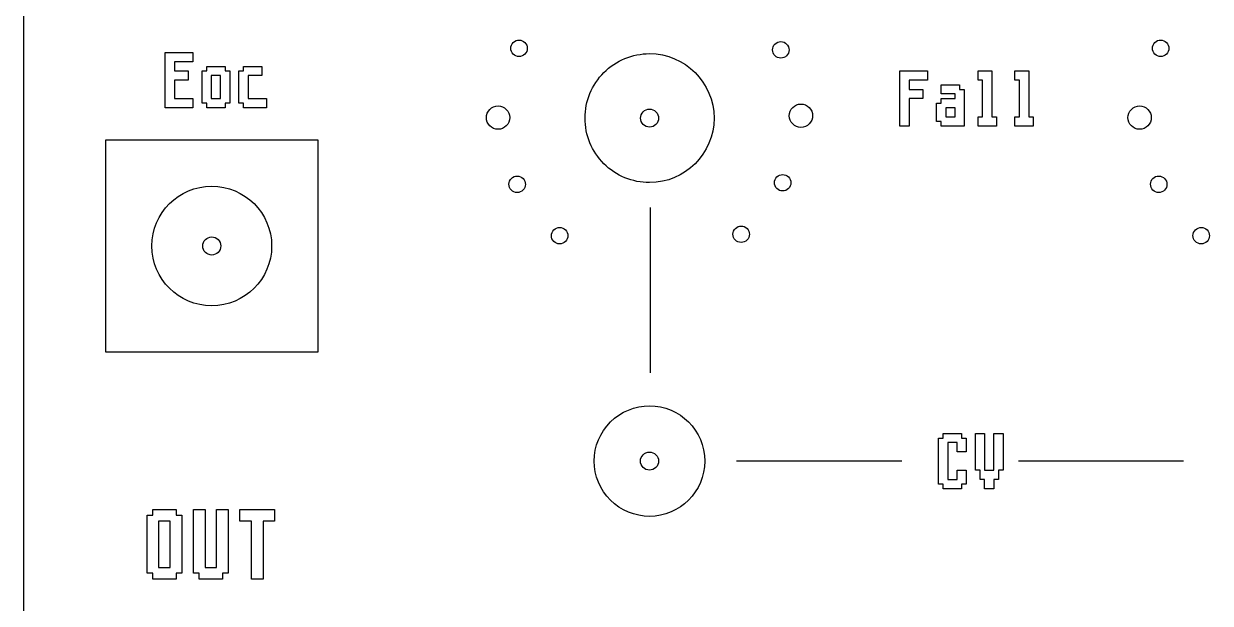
# Model space of a CAD drawing. Extents: x 0 to 101, y 9 to 137.
# Drawn here: x 0.2 to 63.3, y 43.1 to 74 of the extents above; entities that cross this region are included whole.
import ezdxf

# ---------------------------------------------------------------- set-up
doc = ezdxf.new("R2010")
doc.units = 0
doc.layers.add('Calque_1', color=7, linetype='CONTINUOUS')

msp = doc.modelspace()

# ---------------------------------------------------------------- linework, layer by layer
at = {"layer": 'Calque_1', "color": 7}
for p, q in [((0.161084, 8.727696), (0.161084, 136.906207)), ((7.695851, 70.985273), (7.695851, 72.45513)), ((7.695851, 72.45513), (8.430778, 72.45513)), ((8.430778, 72.45513), (9.165708, 72.45513)), ((9.165708, 72.45513), (9.165708, 72.210155)), ((9.165708, 72.210155), (9.165708, 71.965178)), ((26.217882, 72.371784), (26.217857, 72.371784)), ((40.05773, 72.431048), (40.05773, 72.431048)), ((60.371738, 72.371784), (60.371713, 72.371784)), ((8.675755, 71.965178), (8.185803, 71.965178)), ((8.185803, 71.965178), (8.185803, 71.720203)), ((8.185803, 71.720203), (8.185803, 71.475226)), ((8.185803, 71.475226), (8.553268, 71.475226)), ((8.553268, 71.475226), (8.92073, 71.475226)), ((9.165708, 71.965178), (8.675755, 71.965178)), ((8.92073, 71.475226), (8.92073, 71.230251)), ((9.655652, 70.617811), (9.655652, 71.475226)), ((9.655652, 71.475226), (9.778139, 71.475226)), ((9.778139, 71.475226), (9.900629, 71.475226)), ((9.900629, 71.597716), (9.900629, 71.720203)), ((9.900629, 71.720203), (10.390581, 71.720203)), ((9.900629, 71.475226), (9.900629, 71.597716)), ((10.390581, 71.720203), (10.880534, 71.720203)), ((10.880534, 71.720203), (10.880534, 71.597716)), ((10.880534, 71.597716), (10.880534, 71.475226)), ((10.880534, 71.475226), (11.003021, 71.475226)), ((11.003021, 71.475226), (11.125508, 71.475226)), ((11.125508, 71.475226), (11.125508, 70.617811)), ((11.615455, 70.617811), (11.615455, 71.475226)), ((11.615455, 71.475226), (11.737942, 71.475226)), ((11.737942, 71.475226), (11.86043, 71.475226)), ((11.86043, 71.597716), (11.86043, 71.720203)), ((11.86043, 71.720203), (12.350382, 71.720203)), ((11.86043, 71.475226), (11.86043, 71.597716)), ((12.350382, 71.720203), (12.840334, 71.720203)), ((12.840334, 71.720203), (12.840334, 71.475226)), ((12.840334, 71.475226), (12.840334, 71.230251)), ((46.797719, 70.005877), (46.797719, 71.475734)), ((46.797719, 71.475734), (47.532646, 71.475734)), ((47.532646, 71.475734), (48.267575, 71.475734)), ((48.267575, 71.475734), (48.267575, 71.230756)), ((50.962298, 71.230756), (50.962298, 71.475734)), ((50.962298, 71.475734), (51.329762, 71.475734)), ((51.329762, 71.475734), (51.697227, 71.475734)), ((51.697227, 71.475734), (51.697227, 70.250851)), ((52.922098, 71.230756), (52.922098, 71.475734)), ((52.922098, 71.475734), (53.289563, 71.475734)), ((53.289563, 71.475734), (53.657028, 71.475734)), ((53.657028, 71.475734), (53.657028, 70.250851)), ((7.695851, 69.515416), (7.695851, 70.985273)), ((8.553268, 70.985273), (8.185803, 70.985273)), ((8.185803, 70.985273), (8.185803, 70.495321)), ((8.92073, 70.985273), (8.553268, 70.985273)), ((8.92073, 71.230251), (8.92073, 70.985273)), ((10.390581, 71.230251), (10.145604, 71.230251)), ((10.145604, 71.230251), (10.145604, 70.617811)), ((10.635556, 71.230251), (10.390581, 71.230251)), ((10.635556, 70.617811), (10.635556, 71.230251)), ((12.472869, 71.230251), (12.105407, 71.230251)), ((12.105407, 71.230251), (12.105407, 70.617811)), ((12.840334, 71.230251), (12.472869, 71.230251)), ((47.777623, 70.985781), (47.287671, 70.985781)), ((47.287671, 70.985781), (47.287671, 70.740804)), ((48.267575, 70.985781), (47.777623, 70.985781)), ((48.267575, 71.230756), (48.267575, 70.985781)), ((50.962298, 70.985781), (50.962298, 71.230756)), ((51.084785, 70.985781), (50.962298, 70.985781)), ((51.207275, 70.985781), (51.084785, 70.985781)), ((51.207275, 70.005877), (51.207275, 70.985781)), ((52.922098, 70.985781), (52.922098, 71.230756)), ((53.044588, 70.985781), (52.922098, 70.985781)), ((53.167076, 70.985781), (53.044588, 70.985781)), ((53.167076, 70.005877), (53.167076, 70.985781)), ((8.185803, 70.495321), (8.185803, 70.005369)), ((9.655652, 69.760394), (9.655652, 70.617811)), ((10.145604, 70.617811), (10.145604, 70.005369)), ((10.635556, 70.005369), (10.635556, 70.617811)), ((11.125508, 70.617811), (11.125508, 69.760394)), ((11.615455, 69.760394), (11.615455, 70.617811)), ((12.105407, 70.617811), (12.105407, 70.005369)), ((47.287671, 70.740804), (47.287671, 70.495829)), ((47.287671, 70.495829), (47.655136, 70.495829)), ((47.655136, 70.495829), (48.022598, 70.495829)), ((48.022598, 70.495829), (48.022598, 70.250851)), ((48.022598, 70.250851), (48.022598, 70.005877)), ((49.002497, 70.495829), (49.002497, 70.740804)), ((49.002497, 70.740804), (49.492449, 70.740804)), ((49.002497, 70.250851), (49.002497, 70.495829)), ((49.369959, 70.250851), (49.002497, 70.250851)), ((49.737424, 70.250851), (49.369959, 70.250851)), ((49.492449, 70.740804), (49.982401, 70.740804)), ((49.737424, 70.128364), (49.737424, 70.250851)), ((49.737424, 70.005877), (49.737424, 70.128364)), ((49.982401, 70.740804), (49.982401, 70.618316)), ((49.982401, 70.618316), (49.982401, 70.495829)), ((49.982401, 70.495829), (50.104889, 70.495829)), ((50.104889, 70.495829), (50.227376, 70.495829)), ((50.227376, 70.495829), (50.227376, 69.515924)), ((51.697227, 70.250851), (51.697227, 69.025972)), ((53.657028, 70.250851), (53.657028, 69.025972)), ((8.430778, 69.515416), (7.695851, 69.515416)), ((8.185803, 70.005369), (8.675755, 70.005369)), ((9.165708, 69.515416), (8.430778, 69.515416)), ((8.675755, 70.005369), (9.165708, 70.005369)), ((9.165708, 70.005369), (9.165708, 69.760394)), ((9.165708, 69.760394), (9.165708, 69.515416)), ((9.778139, 69.760394), (9.655652, 69.760394)), ((9.900629, 69.760394), (9.778139, 69.760394)), ((9.900629, 69.637907), (9.900629, 69.760394)), ((9.900629, 69.515416), (9.900629, 69.637907)), ((10.390581, 69.515416), (9.900629, 69.515416)), ((10.145604, 70.005369), (10.390581, 70.005369)), ((10.390581, 70.005369), (10.635556, 70.005369)), ((10.880534, 69.515416), (10.390581, 69.515416)), ((11.003021, 69.760394), (10.880534, 69.760394)), ((10.880534, 69.760394), (10.880534, 69.637907)), ((10.880534, 69.637907), (10.880534, 69.515416)), ((11.125508, 69.760394), (11.003021, 69.760394)), ((11.737942, 69.760394), (11.615455, 69.760394)), ((11.86043, 69.760394), (11.737942, 69.760394)), ((11.86043, 69.637907), (11.86043, 69.760394)), ((11.86043, 69.515416), (11.86043, 69.637907)), ((12.472869, 69.515416), (11.86043, 69.515416)), ((12.105407, 70.005369), (12.59536, 70.005369)), ((13.085312, 69.515416), (12.472869, 69.515416)), ((12.59536, 70.005369), (13.085312, 70.005369)), ((13.085312, 70.005369), (13.085312, 69.760394)), ((13.085312, 69.760394), (13.085312, 69.515416)), ((46.797719, 68.53602), (46.797719, 70.005877)), ((47.655136, 70.005877), (47.287671, 70.005877)), ((47.287671, 70.005877), (47.287671, 69.270947)), ((48.022598, 70.005877), (47.655136, 70.005877)), ((48.757519, 69.270947), (48.757519, 69.760899)), ((48.757519, 69.760899), (48.880007, 69.760899)), ((48.880007, 69.760899), (49.002497, 69.760899)), ((49.002497, 69.883387), (49.002497, 70.005877)), ((49.002497, 70.005877), (49.369959, 70.005877)), ((49.002497, 69.760899), (49.002497, 69.883387)), ((49.492449, 69.515924), (49.247472, 69.515924)), ((49.247472, 69.515924), (49.247472, 69.270947)), ((49.369959, 70.005877), (49.737424, 70.005877)), ((49.737424, 69.515924), (49.492449, 69.515924)), ((49.737424, 69.270947), (49.737424, 69.515924)), ((50.227376, 69.515924), (50.227376, 68.53602)), ((51.207275, 69.025972), (51.207275, 70.005877)), ((53.167076, 69.025972), (53.167076, 70.005877)), ((26.03115, 68.989944), (26.03115, 68.989944)), ((33.954339, 68.962766), (33.954339, 68.962766)), ((36.906513, 68.962777), (36.906513, 68.962777)), ((42.156333, 69.093014), (42.156333, 69.093014)), ((47.287671, 69.270947), (47.287671, 68.53602)), ((48.757519, 68.780995), (48.757519, 69.270947)), ((49.247472, 69.270947), (49.247472, 69.025972)), ((49.247472, 69.025972), (49.492449, 69.025972)), ((49.492449, 69.025972), (49.737424, 69.025972)), ((49.737424, 69.025972), (49.737424, 69.270947)), ((50.962298, 68.780995), (50.962298, 69.025972)), ((50.962298, 69.025972), (51.084785, 69.025972)), ((51.084785, 69.025972), (51.207275, 69.025972)), ((51.697227, 69.025972), (51.819715, 69.025972)), ((51.819715, 69.025972), (51.942202, 69.025972)), ((51.942202, 69.025972), (51.942202, 68.780995)), ((52.922098, 68.780995), (52.922098, 69.025972)), ((52.922098, 69.025972), (53.044588, 69.025972)), ((53.044588, 69.025972), (53.167076, 69.025972)), ((53.657028, 69.025972), (53.779515, 69.025972)), ((53.779515, 69.025972), (53.902003, 69.025972)), ((53.902003, 69.025972), (53.902003, 68.780995)), ((60.185006, 68.989944), (60.185006, 68.989944)), ((47.042693, 68.53602), (46.797719, 68.53602)), ((47.287671, 68.53602), (47.042693, 68.53602)), ((48.880007, 68.780995), (48.757519, 68.780995)), ((49.002497, 68.780995), (48.880007, 68.780995)), ((49.002497, 68.658507), (49.002497, 68.780995)), ((49.002497, 68.53602), (49.002497, 68.658507)), ((49.614936, 68.53602), (49.002497, 68.53602)), ((50.227376, 68.53602), (49.614936, 68.53602)), ((50.962298, 68.53602), (50.962298, 68.780995)), ((51.45225, 68.53602), (50.962298, 68.53602)), ((51.942202, 68.53602), (51.45225, 68.53602)), ((51.942202, 68.780995), (51.942202, 68.53602)), ((52.922098, 68.53602), (52.922098, 68.780995)), ((53.412051, 68.53602), (52.922098, 68.53602)), ((53.902003, 68.53602), (53.412051, 68.53602)), ((53.902003, 68.780995), (53.902003, 68.53602)), ((4.526611, 67.800593), (15.815509, 67.800593)), ((4.526611, 56.511695), (4.526611, 67.800593)), ((15.815509, 67.800593), (15.815509, 56.511695)), ((26.022293, 65.27582), (26.022293, 65.27582)), ((40.154651, 65.356606), (40.154651, 65.356606)), ((60.17615, 65.27582), (60.17615, 65.27582)), ((33.499571, 64.203775), (33.499571, 55.412853)), ((10.651287, 62.156144), (10.651287, 62.156144)), ((13.358294, 62.156144), (13.358294, 62.156144)), ((28.377011, 62.3957), (28.376988, 62.3957)), ((38.04193, 62.473162), (38.041936, 62.473159)), ((62.530867, 62.3957), (62.530844, 62.3957)), ((15.815509, 56.511695), (4.526611, 56.511695)), ((48.862029, 50.70715), (48.862029, 51.932032)), ((48.862029, 51.932032), (48.984516, 51.932032)), ((48.984516, 51.932032), (49.107007, 51.932032)), ((49.107007, 52.054519), (49.107007, 52.177006)), ((49.107007, 52.177006), (49.596959, 52.177006)), ((49.107007, 51.932032), (49.107007, 52.054519)), ((49.596959, 52.177006), (50.086911, 52.177006)), ((50.086911, 52.177006), (50.086911, 52.054519)), ((50.086911, 52.054519), (50.086911, 51.932032)), ((50.086911, 51.932032), (50.209399, 51.932032)), ((50.209399, 51.932032), (50.331886, 51.932032)), ((50.331886, 51.932032), (50.331886, 51.564567)), ((50.821833, 51.197102), (50.821833, 52.177006)), ((50.821833, 52.177006), (51.066807, 52.177006)), ((51.066807, 52.177006), (51.311785, 52.177006)), ((51.311785, 52.177006), (51.311785, 51.197102)), ((51.801737, 51.197102), (51.801737, 52.177006)), ((51.801737, 52.177006), (52.046712, 52.177006)), ((52.046712, 52.177006), (52.291689, 52.177006)), ((52.291689, 52.177006), (52.291689, 51.197102)), ((49.596959, 51.687054), (49.351981, 51.687054)), ((49.351981, 51.687054), (49.351981, 50.70715)), ((49.841934, 51.687054), (49.596959, 51.687054)), ((49.841934, 51.442079), (49.841934, 51.687054)), ((49.841934, 51.197102), (49.841934, 51.442079)), ((50.086911, 51.197102), (49.841934, 51.197102)), ((50.331886, 51.197102), (50.086911, 51.197102)), ((50.331886, 51.564567), (50.331886, 51.197102)), ((50.821833, 50.217197), (50.821833, 51.197102)), ((51.311785, 51.197102), (51.311785, 50.217197)), ((51.801737, 50.217197), (51.801737, 51.197102)), ((52.291689, 51.197102), (52.291689, 50.217197)), ((33.953063, 50.707152), (33.953063, 50.707152)), ((36.41489, 50.70715), (36.41489, 50.70715)), ((46.901469, 50.70715), (38.110547, 50.70715)), ((48.862029, 49.48227), (48.862029, 50.70715)), ((49.351981, 50.70715), (49.351981, 49.727245)), ((61.901483, 50.70715), (53.110561, 50.70715)), ((49.841934, 49.972223), (49.841934, 50.217197)), ((49.841934, 50.217197), (50.086911, 50.217197)), ((49.841934, 49.727245), (49.841934, 49.972223)), ((50.086911, 50.217197), (50.331886, 50.217197)), ((50.331886, 50.217197), (50.331886, 49.849732)), ((50.94432, 50.217197), (50.821833, 50.217197)), ((51.066807, 50.217197), (50.94432, 50.217197)), ((51.066807, 49.972223), (51.066807, 50.217197)), ((51.066807, 49.727245), (51.066807, 49.972223)), ((51.311785, 50.217197), (51.55676, 50.217197)), ((51.55676, 50.217197), (51.801737, 50.217197)), ((52.169199, 50.217197), (52.046712, 50.217197)), ((52.046712, 50.217197), (52.046712, 49.972223)), ((52.046712, 49.972223), (52.046712, 49.727245)), ((52.291689, 50.217197), (52.169199, 50.217197)), ((48.984516, 49.48227), (48.862029, 49.48227)), ((49.107007, 49.48227), (48.984516, 49.48227)), ((49.107007, 49.35978), (49.107007, 49.48227)), ((49.107007, 49.237293), (49.107007, 49.35978)), ((49.351981, 49.727245), (49.596959, 49.727245)), ((49.596959, 49.727245), (49.841934, 49.727245)), ((50.209399, 49.48227), (50.086911, 49.48227)), ((50.086911, 49.48227), (50.086911, 49.35978)), ((50.086911, 49.35978), (50.086911, 49.237293)), ((50.331886, 49.48227), (50.209399, 49.48227)), ((50.331886, 49.849732), (50.331886, 49.48227)), ((51.189295, 49.727245), (51.066807, 49.727245)), ((51.311785, 49.727245), (51.189295, 49.727245)), ((51.311785, 49.48227), (51.311785, 49.727245)), ((51.311785, 49.237293), (51.311785, 49.48227)), ((51.924225, 49.727245), (51.801737, 49.727245)), ((51.801737, 49.727245), (51.801737, 49.48227)), ((51.801737, 49.48227), (51.801737, 49.237293)), ((52.046712, 49.727245), (51.924225, 49.727245)), ((49.596959, 49.237293), (49.107007, 49.237293)), ((50.086911, 49.237293), (49.596959, 49.237293)), ((51.55676, 49.237293), (51.311785, 49.237293)), ((51.801737, 49.237293), (51.55676, 49.237293)), ((7.033971, 47.973162), (7.033971, 48.127501)), ((7.033971, 48.127501), (7.651333, 48.127501)), ((7.651333, 48.127501), (8.268695, 48.127501)), ((8.268695, 48.127501), (8.268695, 47.973162)), ((9.194729, 46.429758), (9.194729, 48.127501)), ((9.194729, 48.127501), (9.503409, 48.127501)), ((9.503409, 48.127501), (9.81209, 48.127501)), ((9.81209, 48.127501), (9.81209, 46.584097)), ((10.429452, 46.584097), (10.429452, 48.127501)), ((10.429452, 48.127501), (10.738133, 48.127501)), ((10.738133, 48.127501), (11.046813, 48.127501)), ((11.046813, 48.127501), (11.046813, 46.429758)), ((11.664164, 47.81882), (11.664164, 48.127501)), ((11.664164, 48.127501), (12.590206, 48.127501)), ((12.590206, 48.127501), (13.516249, 48.127501)), ((13.516249, 48.127501), (13.516249, 47.81882)), ((6.725291, 46.275416), (6.725291, 47.81882)), ((6.725291, 47.81882), (6.87963, 47.81882)), ((6.87963, 47.81882), (7.033971, 47.81882)), ((7.033971, 47.81882), (7.033971, 47.973162)), ((7.651333, 47.510139), (7.342652, 47.510139)), ((7.342652, 47.510139), (7.342652, 46.275416)), ((7.960014, 47.510139), (7.651333, 47.510139)), ((7.960014, 46.275416), (7.960014, 47.510139)), ((8.268695, 47.973162), (8.268695, 47.81882)), ((8.268695, 47.81882), (8.423034, 47.81882)), ((8.423034, 47.81882), (8.577375, 47.81882)), ((8.577375, 47.81882), (8.577375, 46.275416)), ((11.664164, 47.510139), (11.664164, 47.81882)), ((11.972845, 47.510139), (11.664164, 47.510139)), ((12.281525, 47.510139), (11.972845, 47.510139)), ((12.281525, 45.966735), (12.281525, 47.510139)), ((13.207568, 47.510139), (12.898887, 47.510139)), ((12.898887, 47.510139), (12.898887, 45.966735)), ((13.516249, 47.510139), (13.207568, 47.510139)), ((13.516249, 47.81882), (13.516249, 47.510139)), ((6.725291, 44.732012), (6.725291, 46.275416)), ((7.342652, 46.275416), (7.342652, 45.040693)), ((7.960014, 45.040693), (7.960014, 46.275416)), ((8.577375, 46.275416), (8.577375, 44.732012)), ((9.194729, 44.732012), (9.194729, 46.429758)), ((9.81209, 46.584097), (9.81209, 45.040693)), ((10.429452, 45.040693), (10.429452, 46.584097)), ((11.046813, 46.429758), (11.046813, 44.732012)), ((12.281525, 44.423331), (12.281525, 45.966735)), ((12.898887, 45.966735), (12.898887, 44.423331)), ((7.342652, 45.040693), (7.651333, 45.040693)), ((7.651333, 45.040693), (7.960014, 45.040693)), ((9.81209, 45.040693), (10.120771, 45.040693)), ((10.120771, 45.040693), (10.429452, 45.040693)), ((6.87963, 44.732012), (6.725291, 44.732012)), ((7.033971, 44.732012), (6.87963, 44.732012)), ((7.033971, 44.577673), (7.033971, 44.732012)), ((7.033971, 44.423331), (7.033971, 44.577673)), ((7.651333, 44.423331), (7.033971, 44.423331)), ((8.268695, 44.423331), (7.651333, 44.423331)), ((8.423034, 44.732012), (8.268695, 44.732012)), ((8.268695, 44.732012), (8.268695, 44.577673)), ((8.268695, 44.577673), (8.268695, 44.423331)), ((8.577375, 44.732012), (8.423034, 44.732012)), ((9.349068, 44.732012), (9.194729, 44.732012)), ((9.503409, 44.732012), (9.349068, 44.732012)), ((9.503409, 44.577673), (9.503409, 44.732012)), ((9.503409, 44.423331), (9.503409, 44.577673)), ((10.120771, 44.423331), (9.503409, 44.423331)), ((10.738133, 44.423331), (10.120771, 44.423331)), ((10.892472, 44.732012), (10.738133, 44.732012)), ((10.738133, 44.732012), (10.738133, 44.577673)), ((10.738133, 44.577673), (10.738133, 44.423331)), ((11.046813, 44.732012), (10.892472, 44.732012)), ((12.590206, 44.423331), (12.281525, 44.423331)), ((12.898887, 44.423331), (12.590206, 44.423331))]:
    msp.add_line(p, q, dxfattribs=at)
for points in [[(26.217857, 72.371784), (26.047633, 72.543848), (26.049124, 72.821326), (26.221187, 72.99155)], [(26.221187, 72.99155), (26.39325, 73.161773), (26.670726, 73.160282), (26.84095, 72.98822)], [(26.84095, 72.98822), (27.011182, 72.816165), (27.009704, 72.538686), (26.837648, 72.368454)], [(40.05773, 72.431048), (39.966304, 72.655154), (40.073863, 72.910942), (40.297969, 73.002368)], [(40.297969, 73.002368), (40.522075, 73.093793), (40.777863, 72.986235), (40.869289, 72.762129)], [(40.869289, 72.762129), (40.960712, 72.538024), (40.853154, 72.282237), (40.62905, 72.190812)], [(60.371713, 72.371784), (60.201489, 72.543848), (60.20298, 72.821326), (60.375043, 72.99155)], [(60.375043, 72.99155), (60.547106, 73.161773), (60.824582, 73.160282), (60.994806, 72.98822)], [(60.994806, 72.98822), (61.165038, 72.816165), (61.16356, 72.538686), (60.991504, 72.368454)], [(26.837648, 72.368454), (26.665585, 72.19823), (26.388106, 72.199721), (26.217882, 72.371784)], [(31.047034, 71.389853), (31.690735, 72.033553), (32.563782, 72.395179), (33.474112, 72.395178)], [(33.474112, 72.395178), (35.369774, 72.395176), (36.906511, 70.858439), (36.906513, 68.962777)], [(40.62905, 72.190812), (40.404945, 72.099386), (40.149156, 72.206944), (40.05773, 72.431048)], [(60.991504, 72.368454), (60.819441, 72.19823), (60.541962, 72.199721), (60.371738, 72.371784)], [(30.041703, 68.962777), (30.041704, 69.873107), (30.403332, 70.746153), (31.047034, 71.389853)], [(24.971212, 69.428986), (25.087653, 69.545427), (25.245582, 69.610842), (25.410254, 69.610841)], [(25.410254, 69.610841), (25.753166, 69.61084), (26.031149, 69.332855), (26.03115, 68.989944)], [(40.91454, 69.093014), (40.91454, 69.435925), (41.192524, 69.71391), (41.535435, 69.713912)], [(41.535435, 69.713912), (41.878348, 69.713912), (42.156333, 69.435926), (42.156333, 69.093014)], [(59.125068, 69.428986), (59.241509, 69.545427), (59.399438, 69.610842), (59.564111, 69.610841)], [(59.564111, 69.610841), (59.907022, 69.61084), (60.185006, 69.332855), (60.185006, 68.989944)], [(24.789354, 68.989944), (24.789354, 69.154616), (24.85477, 69.312545), (24.971212, 69.428986)], [(25.410254, 68.369051), (25.067343, 68.36905), (24.789357, 68.647032), (24.789354, 68.989944)], [(26.03115, 68.989944), (26.031146, 68.647035), (25.753164, 68.369053), (25.410254, 68.369051)], [(31.047032, 66.535697), (30.40333, 67.179399), (30.041702, 68.052445), (30.041703, 68.962777)], [(32.993877, 68.962766), (32.993876, 69.090131), (33.044472, 69.212281), (33.134533, 69.302342)], [(33.134534, 68.623191), (33.044473, 68.713252), (32.993877, 68.8354), (32.993877, 68.962766)], [(33.134533, 69.302342), (33.224594, 69.392403), (33.346743, 69.442999), (33.474109, 69.442998)], [(33.474109, 69.442998), (33.601474, 69.442998), (33.723623, 69.392402), (33.813684, 69.302341)], [(33.954339, 68.962766), (33.954338, 68.697542), (33.739333, 68.482536), (33.474109, 68.482536)], [(36.906513, 68.962777), (36.906514, 67.067113), (35.369776, 65.530372), (33.474112, 65.53037)], [(33.813684, 69.302341), (33.903744, 69.21228), (33.954339, 69.090131), (33.954339, 68.962766)], [(41.535435, 68.472113), (41.192523, 68.472115), (40.914539, 68.750102), (40.91454, 69.093014)], [(42.156333, 69.093014), (42.156334, 68.928341), (42.090918, 68.770413), (41.974477, 68.653971)], [(58.94321, 68.989944), (58.94321, 69.154616), (59.008626, 69.312545), (59.125068, 69.428986)], [(59.564111, 68.369051), (59.221199, 68.36905), (58.943213, 68.647032), (58.94321, 68.989944)], [(60.185006, 68.989944), (60.185002, 68.647035), (59.90702, 68.369053), (59.564111, 68.369051)], [(33.474109, 68.482536), (33.346744, 68.482535), (33.224595, 68.533131), (33.134534, 68.623191)], [(41.974477, 68.653971), (41.858036, 68.53753), (41.700108, 68.472113), (41.535435, 68.472113)], [(33.474112, 65.53037), (32.563781, 65.530369), (31.690734, 65.891996), (31.047032, 66.535697)], [(26.024086, 65.611236), (26.069139, 65.71838), (26.15491, 65.803238), (26.26253, 65.847143)], [(26.26253, 65.847143), (26.370149, 65.891046), (26.490802, 65.8904), (26.597945, 65.845346)], [(26.597945, 65.845346), (26.705089, 65.800292), (26.789946, 65.714521), (26.833849, 65.606901)], [(40.154651, 65.356606), (40.063227, 65.580711), (40.170785, 65.836498), (40.39489, 65.927923)], [(40.39489, 65.927923), (40.618995, 66.019349), (40.874783, 65.911791), (40.96621, 65.687687)], [(60.177942, 65.611236), (60.222996, 65.71838), (60.308766, 65.803238), (60.416386, 65.847143)], [(60.416386, 65.847143), (60.524005, 65.891046), (60.644658, 65.8904), (60.751801, 65.845346)], [(60.751801, 65.845346), (60.858945, 65.800292), (60.943802, 65.714521), (60.987706, 65.606901)], [(6.983826, 62.156144), (6.983831, 63.916401), (8.410803, 65.343368), (10.17106, 65.343367)], [(10.17106, 65.343367), (11.931317, 65.343368), (13.35829, 63.916401), (13.358294, 62.156144)], [(26.022293, 65.27582), (25.978388, 65.383439), (25.979033, 65.504092), (26.024086, 65.611236)], [(26.59361, 65.035581), (26.369505, 64.944157), (26.113719, 65.051716), (26.022293, 65.27582)], [(26.833849, 65.606901), (26.925275, 65.382795), (26.817716, 65.127006), (26.59361, 65.035581)], [(40.725968, 65.116367), (40.501863, 65.024944), (40.246076, 65.132502), (40.154651, 65.356606)], [(40.964413, 65.352271), (40.919359, 65.245128), (40.833588, 65.160271), (40.725968, 65.116367)], [(40.96621, 65.687687), (41.010113, 65.580067), (41.009467, 65.459414), (40.964413, 65.352271)], [(60.17615, 65.27582), (60.132244, 65.383439), (60.132889, 65.504092), (60.177942, 65.611236)], [(60.747467, 65.035581), (60.523362, 64.944157), (60.267575, 65.051716), (60.17615, 65.27582)], [(60.987706, 65.606901), (61.079131, 65.382795), (60.971572, 65.127006), (60.747467, 65.035581)], [(28.380318, 63.015466), (28.552381, 63.185688), (28.829858, 63.184197), (29.000082, 63.012136)], [(38.045266, 63.092928), (38.217329, 63.26315), (38.494806, 63.261659), (38.66503, 63.089598)], [(62.534175, 63.015466), (62.706238, 63.185688), (62.983714, 63.184197), (63.153938, 63.012136)], [(9.690825, 62.156144), (9.690825, 62.421367), (9.905831, 62.636373), (10.171055, 62.636374)], [(10.171055, 62.636374), (10.29842, 62.636374), (10.420569, 62.585779), (10.51063, 62.495719)], [(28.376988, 62.3957), (28.206764, 62.567764), (28.208255, 62.845242), (28.380318, 63.015466)], [(29.000082, 63.012136), (29.170313, 62.840081), (29.168835, 62.562602), (28.99678, 62.39237)], [(38.041936, 62.473159), (37.960191, 62.555787), (37.914618, 62.667504), (37.915242, 62.783733)], [(37.915242, 62.783733), (37.915867, 62.899963), (37.962638, 63.011183), (38.045266, 63.092928)], [(38.66503, 63.089598), (38.835254, 62.917534), (38.833763, 62.640056), (38.661699, 62.469832)], [(62.530844, 62.3957), (62.36062, 62.567764), (62.362111, 62.845242), (62.534175, 63.015466)], [(63.153938, 63.012136), (63.32417, 62.840081), (63.322691, 62.562602), (63.150636, 62.39237)], [(10.17106, 58.968921), (8.410803, 58.96892), (6.983831, 60.395887), (6.983826, 62.156144)], [(9.83148, 61.816569), (9.74142, 61.90663), (9.690824, 62.028779), (9.690825, 62.156144)], [(13.358294, 62.156144), (13.35829, 60.395887), (11.931317, 58.96892), (10.17106, 58.968921)], [(10.51063, 62.495719), (10.600691, 62.405658), (10.651287, 62.283509), (10.651287, 62.156144)], [(10.651287, 62.156144), (10.651288, 62.028778), (10.600692, 61.906629), (10.510631, 61.816568)], [(28.686206, 62.265676), (28.569976, 62.266301), (28.458755, 62.313072), (28.377011, 62.3957)], [(28.99678, 62.39237), (28.914152, 62.310625), (28.802435, 62.265051), (28.686206, 62.265676)], [(38.351125, 62.343138), (38.234896, 62.343762), (38.123675, 62.390533), (38.04193, 62.473162)], [(38.661699, 62.469832), (38.579072, 62.388086), (38.467355, 62.342513), (38.351125, 62.343138)], [(62.840062, 62.265676), (62.723832, 62.266301), (62.612612, 62.313072), (62.530867, 62.3957)], [(63.150636, 62.39237), (63.068008, 62.310625), (62.956291, 62.265051), (62.840062, 62.265676)], [(10.171055, 61.675912), (10.043689, 61.675912), (9.921541, 61.726508), (9.83148, 61.816569)], [(10.510631, 61.816568), (10.42057, 61.726507), (10.29842, 61.675911), (10.171055, 61.675912)], [(31.392479, 52.7875), (31.944223, 53.339244), (32.692548, 53.649209), (33.472831, 53.649209)], [(33.472831, 53.649209), (35.097685, 53.649208), (36.41489, 52.332004), (36.41489, 50.70715)], [(30.530769, 50.70715), (30.530769, 51.487433), (30.840735, 52.235757), (31.392479, 52.7875)], [(32.992601, 50.707152), (32.992602, 50.972376), (33.207607, 51.187382), (33.472831, 51.187382)], [(33.472831, 51.187382), (33.600196, 51.187383), (33.722345, 51.136787), (33.812406, 51.046727)], [(31.392479, 48.626799), (30.840735, 49.178542), (30.530769, 49.926866), (30.530769, 50.70715)], [(33.472831, 50.226923), (33.207607, 50.226923), (32.992602, 50.441929), (32.992601, 50.707152)], [(36.41489, 50.70715), (36.41489, 49.082295), (35.097685, 47.765091), (33.472831, 47.76509)], [(33.812406, 51.046727), (33.902467, 50.956666), (33.953063, 50.834518), (33.953063, 50.707152)], [(33.953063, 50.707152), (33.953063, 50.579787), (33.902467, 50.457638), (33.812406, 50.367578)], [(33.812406, 50.367578), (33.722345, 50.277517), (33.600196, 50.226922), (33.472831, 50.226923)], [(33.472831, 47.76509), (32.692548, 47.76509), (31.944223, 48.075056), (31.392479, 48.626799)]]:
    msp.add_open_spline(points, degree=3, dxfattribs=at)

doc.saveas('drawing.dxf')
